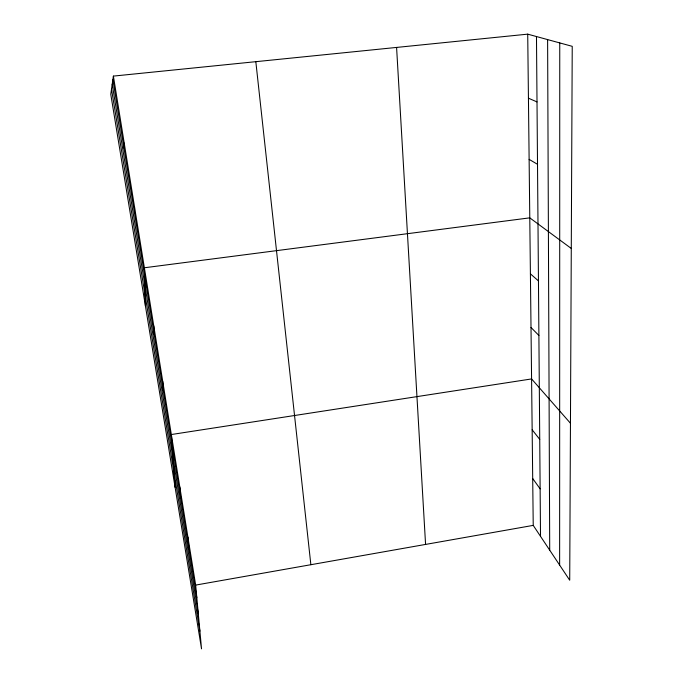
<?xml version="1.0" encoding="UTF-8"?>
<svg xmlns="http://www.w3.org/2000/svg" width="683" height="683" viewBox="0 0 683 683"><rect width="100%" height="100%" fill="white"/><g stroke="black" fill="none" stroke-linecap="round" stroke-linejoin="round"><path stroke-width="1.02" d="M559.633 565.072L559.753 42.918M134.525 213.25L134.534 206.915M123.964 148.109L124.212 143.097M113.387 76.103L110.766 94.245L201.536 648.85L195.662 585.092L113.387 76.103L527.72 34.15L572.234 46.333L569.716 580.234L533.227 525.381L527.72 34.15M195.662 585.092L533.227 525.381M528.437 98.19L537.009 101.921M529.129 159.361L537.512 164.313M571.278 248.458L529.777 217.851L144.369 267.77L145.419 305.993M530.409 273.849L538.46 280.909M531.007 327.49L538.896 335.473M570.459 423.255L531.587 378.928L171.322 434.533L175.104 487.346M532.159 429.769L539.741 439.374M532.706 478.544L540.133 488.857M112.874 79.655L196.832 597.787M112.217 84.18L198.309 613.821M111.5 89.132L199.906 631.16M255.826 61.683L310.867 564.713M187.893 537.043L188.935 549.072M179.791 486.911L180.696 498.189M162.733 381.404L163.322 390.983M396.584 47.426L425.577 544.419M153.76 325.876L154.17 334.482M536.479 36.549L540.518 536.343M547.612 39.597L549.713 550.156"/></g></svg>
